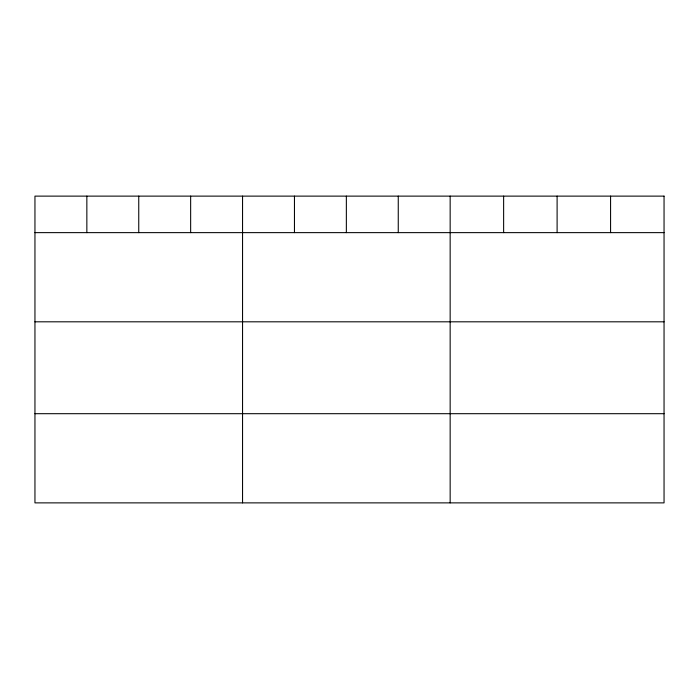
<?xml version="1.0" encoding="UTF-8"?>
<svg xmlns="http://www.w3.org/2000/svg" width="699" height="699" viewBox="0 0 699 699"><rect width="100%" height="100%" fill="white"/><g stroke="black" fill="none" stroke-linecap="round" stroke-linejoin="round"><path stroke-width="1.05" d="M34.95 232.636L664.05 232.636M34.95 321.811L664.05 321.811M34.95 413.694L664.05 413.694M610.577 196.122L610.577 232.636M557.103 196.122L557.103 232.636M503.63 196.122L503.63 232.636M450.156 196.122L450.156 502.878M398.255 196.122L398.255 232.636M346.354 196.122L346.354 232.636M294.454 196.122L294.454 232.636M242.553 196.122L242.553 502.878M190.652 196.122L190.652 232.636M138.752 196.122L138.752 232.636M86.851 196.122L86.851 232.636M664.05 196.122L34.95 196.122L34.95 502.878L664.05 502.878L664.05 196.122"/></g></svg>
